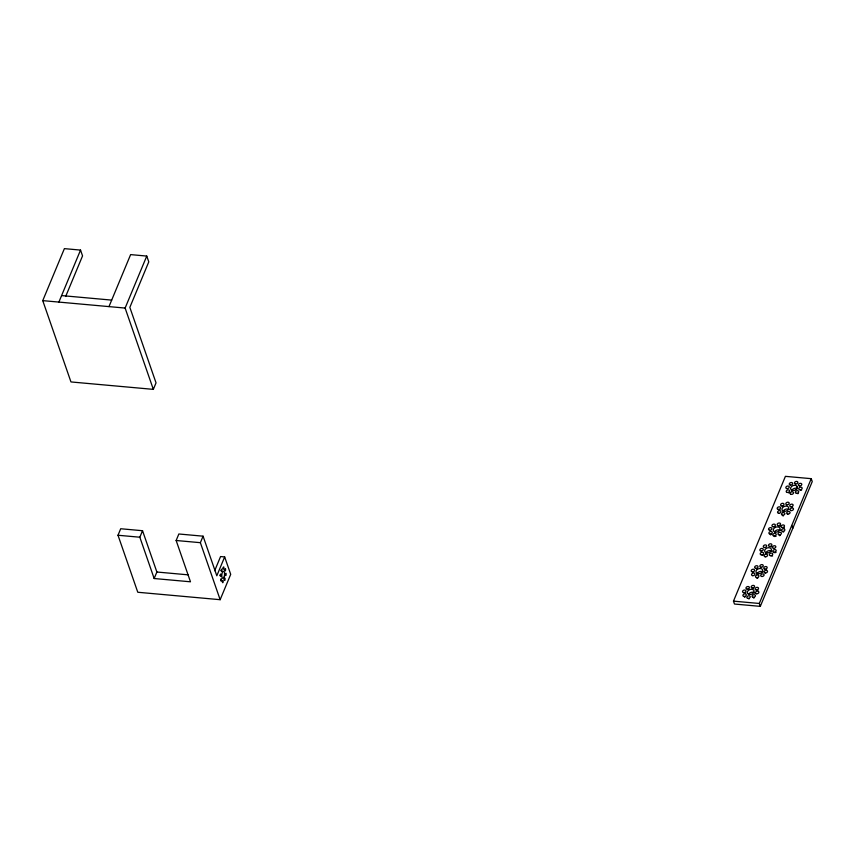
<?xml version="1.0" encoding="UTF-8"?>
<svg xmlns="http://www.w3.org/2000/svg" width="855" height="855" viewBox="0 0 855 855"><rect width="100%" height="100%" fill="white"/><g stroke="black" fill="none" stroke-linecap="round" stroke-linejoin="round"><path stroke-width="1.28" d="M108.98 306.603L130.623 254.608L146.761 256.072L148.781 261.876L129.842 307.373L156.038 382.869L153.334 389.367L70.965 381.939L42.75 300.629L64.392 248.634L80.541 250.088L82.55 255.891L65.664 296.471M58.888 302.082L80.541 250.088M153.334 389.367L125.119 308.067L146.761 256.072M224.662 556.926L230.711 574.346L220.152 599.697L137.783 592.259L118.001 535.251L120.705 528.743L142.539 530.72L156.871 572.016L154.167 578.525L190.483 581.795L176.141 540.499L178.855 533.99L203.073 536.181L216.817 575.778L224.662 556.926L220.569 556.552L214.691 570.691M154.167 578.525L139.835 537.218L142.539 530.72M220.152 599.697L200.369 542.679L203.073 536.181M733.472 601.14L785.414 476.342L811.245 478.672L812.25 481.579L760.309 606.366L734.477 604.036L733.472 601.14L759.293 603.47L760.309 606.366M759.293 603.47L811.245 478.672M61.592 295.584L111.684 300.105M42.75 300.629L125.119 308.067M118.001 535.251L139.835 537.218M176.141 540.499L200.369 542.679M156.871 572.016L188.004 574.827M791.762 525.472L792.767 528.379M771.734 556.103A1.753 1.24 -19.1 0 1 772.61 555.996M765.642 553.602A3.495 2.49 -19.1 0 1 767.929 550.973A3.495 2.49 -19.1 0 1 771.584 551.101M774.737 552.768A1.753 1.24 -19.1 0 1 776.03 552.49M774.32 527.118A1.753 1.24 -19.1 0 1 775.196 527.022M783.062 516.035A1.753 1.24 -19.1 0 1 783.426 515.789M757.477 590.345A1.753 1.24 -19.1 0 1 757.925 590.249M753.629 598.115A1.753 1.24 -19.1 0 1 754.42 597.698M748.798 598.981A1.753 1.24 -19.1 0 1 749.215 598.81M744.502 597.292A1.753 1.24 -19.1 0 1 745.282 596.876M745.368 592.932A1.753 1.24 -19.1 0 1 745.806 592.921M748.349 589.523A1.753 1.24 -19.1 0 1 749.226 589.416M753.127 588.582A1.753 1.24 -19.1 0 1 753.544 588.411M748.488 594.514A3.495 2.49 -19.1 0 1 751.481 592.291A3.495 2.49 -19.1 0 1 754.773 593.178M800.708 490.375A1.753 1.24 -19.1 0 1 801.573 490.097M797.704 493.698A1.753 1.24 -19.1 0 1 798.153 493.602M788.577 492.875A1.753 1.24 -19.1 0 1 789.454 492.779M797.074 486.901A1.753 1.24 -19.1 0 1 796.636 486.912M791.612 491.198A3.495 2.49 -19.1 0 1 793.9 488.568A3.495 2.49 -19.1 0 1 797.565 488.707M782.956 512.006A3.495 2.49 -19.1 0 1 785.243 509.366A3.495 2.49 -19.1 0 1 788.898 509.505M782.56 506.502A1.753 1.24 -19.1 0 1 783.426 506.224M779.14 510.008A1.753 1.24 -19.1 0 1 780.006 509.73M791.687 507.325A1.753 1.24 -19.1 0 1 792.104 507.143M774.47 532.12A3.495 2.49 -19.1 0 1 780.241 530.303M779.097 526.188A1.753 1.24 -19.1 0 1 780.401 525.911M770.473 534.899A1.753 1.24 -19.1 0 1 771.702 534.375M774.769 536.587A1.753 1.24 -19.1 0 1 776.073 536.309M779.6 535.722A1.753 1.24 -19.1 0 1 780.391 535.294M783.447 527.941A1.753 1.24 -19.1 0 1 784.334 527.845M783.02 532.216A1.753 1.24 -19.1 0 1 783.811 531.789M770.857 546.805A1.753 1.24 -19.1 0 1 771.744 546.708M762.607 555.269A1.753 1.24 -19.1 0 1 763.045 555.184M756.985 574.4A3.495 2.49 -19.1 0 1 759.272 571.771A3.495 2.49 -19.1 0 1 762.927 571.899M756.59 568.896A1.753 1.24 -19.1 0 1 757.006 568.714M753.159 572.401A1.753 1.24 -19.1 0 1 753.586 572.23M757.092 578.429A1.753 1.24 -19.1 0 1 757.872 578.012M765.343 569.964A1.753 1.24 -19.1 0 1 766.582 569.451M220.077 575.276C220.996 579.273 221.36 570.916 220.077 575.276M220.569 579.936C221.488 583.933 221.851 575.575 220.569 579.936M221.103 570.392C222.022 574.389 222.386 566.042 221.103 570.392M222.289 581.635C223.208 585.643 223.572 577.285 222.289 581.635M223.037 568.148C223.957 572.145 224.32 563.798 223.037 568.148M224.224 579.401C225.143 583.399 225.506 575.041 224.224 579.401M224.758 569.858C225.677 573.855 226.041 565.497 224.758 569.858M225.25 574.517C226.169 578.514 226.532 570.157 225.25 574.517M796.251 489.455L795.513 489.947A3.495 2.49 -19.1 0 1 790.597 488.526A3.495 2.49 -19.1 0 1 795.364 485.341A3.495 2.49 -19.1 0 1 796.251 489.455M224.01 577.221A3.612 1.357 -84.8 0 0 223.732 571.29A3.612 1.357 -84.8 0 0 221.798 575.949A3.612 1.357 -84.8 0 0 224.01 577.221M787.006 488.622A1.753 1.24 -19.1 0 0 789.218 486.805A1.753 1.24 -19.1 0 0 786.418 486.548A1.753 1.24 -19.1 0 0 787.006 488.622M752.731 575.672A1.753 1.24 -19.1 0 0 754.944 573.844A1.753 1.24 -19.1 0 0 752.144 573.587A1.753 1.24 -19.1 0 0 752.731 575.672M760.993 567.207A1.753 1.24 -19.1 0 0 763.205 565.379A1.753 1.24 -19.1 0 0 760.405 565.123A1.753 1.24 -19.1 0 0 760.993 567.207M764.456 547.51A1.753 1.24 -19.1 0 0 766.657 545.693A1.753 1.24 -19.1 0 0 763.868 545.437A1.753 1.24 -19.1 0 0 764.456 547.51M773.583 548.344A1.753 1.24 -19.1 0 0 775.795 546.516A1.753 1.24 -19.1 0 0 772.995 546.26A1.753 1.24 -19.1 0 0 773.583 548.344M770.526 555.697A1.753 1.24 -19.1 0 0 772.728 553.869A1.753 1.24 -19.1 0 0 769.938 553.613A1.753 1.24 -19.1 0 0 770.526 555.697M775.603 532.109A3.495 2.49 -19.1 0 0 780.027 528.454A3.495 2.49 -19.1 0 0 774.427 527.952A3.495 2.49 -19.1 0 0 775.603 532.109M766.946 552.907A3.495 2.49 -19.1 0 0 771.36 549.252A3.495 2.49 -19.1 0 0 765.77 548.75A3.495 2.49 -19.1 0 0 766.946 552.907M773.946 552.191A1.753 1.24 -19.1 0 0 776.148 550.364A1.753 1.24 -19.1 0 0 773.358 550.107A1.753 1.24 -19.1 0 0 773.946 552.191M790.426 485.116A1.753 1.24 -19.1 0 0 792.638 483.299A1.753 1.24 -19.1 0 0 789.838 483.043A1.753 1.24 -19.1 0 0 790.426 485.116M747.142 589.116A1.753 1.24 -19.1 0 0 749.343 587.289A1.753 1.24 -19.1 0 0 746.554 587.032A1.753 1.24 -19.1 0 0 747.142 589.116M791.292 494.404A1.753 1.24 -19.1 0 0 793.504 492.587A1.753 1.24 -19.1 0 0 790.715 492.33A1.753 1.24 -19.1 0 0 791.292 494.404M755.799 568.319A1.753 1.24 -19.1 0 0 758 566.491A1.753 1.24 -19.1 0 0 755.211 566.234A1.753 1.24 -19.1 0 0 755.799 568.319M773.112 526.712A1.753 1.24 -19.1 0 0 775.325 524.895A1.753 1.24 -19.1 0 0 772.525 524.639A1.753 1.24 -19.1 0 0 773.112 526.712M770.045 534.065A1.753 1.24 -19.1 0 0 772.257 532.248A1.753 1.24 -19.1 0 0 769.468 531.992A1.753 1.24 -19.1 0 0 770.045 534.065M799.917 489.787A1.753 1.24 -19.1 0 0 802.129 487.97A1.753 1.24 -19.1 0 0 799.329 487.713A1.753 1.24 -19.1 0 0 799.917 489.787M761.036 551.026A1.753 1.24 -19.1 0 0 763.237 549.199A1.753 1.24 -19.1 0 0 760.448 548.942A1.753 1.24 -19.1 0 0 761.036 551.026M769.65 546.409A1.753 1.24 -19.1 0 0 771.862 544.582A1.753 1.24 -19.1 0 0 769.062 544.325A1.753 1.24 -19.1 0 0 769.65 546.409M744.074 596.469A1.753 1.24 -19.1 0 0 746.287 594.642A1.753 1.24 -19.1 0 0 743.487 594.385A1.753 1.24 -19.1 0 0 744.074 596.469M761.869 576.494A1.753 1.24 -19.1 0 0 764.071 574.667A1.753 1.24 -19.1 0 0 761.281 574.41A1.753 1.24 -19.1 0 0 761.869 576.494M779.183 534.899A1.753 1.24 -19.1 0 0 781.385 533.071A1.753 1.24 -19.1 0 0 778.595 532.815A1.753 1.24 -19.1 0 0 779.183 534.899M773.978 536A1.753 1.24 -19.1 0 0 776.19 534.183A1.753 1.24 -19.1 0 0 773.39 533.926A1.753 1.24 -19.1 0 0 773.978 536M756.664 577.606A1.753 1.24 -19.1 0 0 758.877 575.778A1.753 1.24 -19.1 0 0 756.077 575.522A1.753 1.24 -19.1 0 0 756.664 577.606M748.007 598.404A1.753 1.24 -19.1 0 0 750.22 596.576A1.753 1.24 -19.1 0 0 747.42 596.32A1.753 1.24 -19.1 0 0 748.007 598.404M764.926 569.141A1.753 1.24 -19.1 0 0 767.138 567.314A1.753 1.24 -19.1 0 0 764.338 567.057A1.753 1.24 -19.1 0 0 764.926 569.141M749.632 594.503A3.495 2.49 -19.1 0 0 754.046 590.858A3.495 2.49 -19.1 0 0 748.456 590.345A3.495 2.49 -19.1 0 0 749.632 594.503M782.635 515.202A1.753 1.24 -19.1 0 0 784.847 513.385A1.753 1.24 -19.1 0 0 782.047 513.128A1.753 1.24 -19.1 0 0 782.635 515.202M786.963 504.803A1.753 1.24 -19.1 0 0 789.176 502.986A1.753 1.24 -19.1 0 0 786.376 502.729A1.753 1.24 -19.1 0 0 786.963 504.803M743.711 592.622A1.753 1.24 -19.1 0 0 745.923 590.794A1.753 1.24 -19.1 0 0 743.134 590.538A1.753 1.24 -19.1 0 0 743.711 592.622M752.336 588.005A1.753 1.24 -19.1 0 0 754.548 586.177A1.753 1.24 -19.1 0 0 751.748 585.921A1.753 1.24 -19.1 0 0 752.336 588.005M756.269 589.939A1.753 1.24 -19.1 0 0 758.481 588.112A1.753 1.24 -19.1 0 0 755.681 587.855A1.753 1.24 -19.1 0 0 756.269 589.939M756.632 593.787A1.753 1.24 -19.1 0 0 758.834 591.959A1.753 1.24 -19.1 0 0 756.044 591.703A1.753 1.24 -19.1 0 0 756.632 593.787M753.202 597.292A1.753 1.24 -19.1 0 0 755.414 595.465A1.753 1.24 -19.1 0 0 752.624 595.219A1.753 1.24 -19.1 0 0 753.202 597.292M752.379 571.824A1.753 1.24 -19.1 0 0 754.58 569.996A1.753 1.24 -19.1 0 0 751.791 569.74A1.753 1.24 -19.1 0 0 752.379 571.824M765.289 572.989A1.753 1.24 -19.1 0 0 767.491 571.161A1.753 1.24 -19.1 0 0 764.701 570.905A1.753 1.24 -19.1 0 0 765.289 572.989M758.289 573.705A3.495 2.49 -19.1 0 0 762.703 570.05A3.495 2.49 -19.1 0 0 757.113 569.548A3.495 2.49 -19.1 0 0 758.289 573.705M765.321 556.808A1.753 1.24 -19.1 0 0 767.534 554.981A1.753 1.24 -19.1 0 0 764.733 554.724A1.753 1.24 -19.1 0 0 765.321 556.808M761.388 554.874A1.753 1.24 -19.1 0 0 763.601 553.046A1.753 1.24 -19.1 0 0 760.8 552.79A1.753 1.24 -19.1 0 0 761.388 554.874M769.692 530.218A1.753 1.24 -19.1 0 0 771.894 528.401A1.753 1.24 -19.1 0 0 769.105 528.144A1.753 1.24 -19.1 0 0 769.692 530.218M778.307 525.601A1.753 1.24 -19.1 0 0 780.519 523.784A1.753 1.24 -19.1 0 0 777.719 523.527A1.753 1.24 -19.1 0 0 778.307 525.601M782.24 527.535A1.753 1.24 -19.1 0 0 784.452 525.718A1.753 1.24 -19.1 0 0 781.652 525.462A1.753 1.24 -19.1 0 0 782.24 527.535M782.603 531.383A1.753 1.24 -19.1 0 0 784.815 529.566A1.753 1.24 -19.1 0 0 782.015 529.309A1.753 1.24 -19.1 0 0 782.603 531.383M787.84 514.09A1.753 1.24 -19.1 0 0 790.041 512.273A1.753 1.24 -19.1 0 0 787.252 512.017A1.753 1.24 -19.1 0 0 787.84 514.09M791.26 510.585A1.753 1.24 -19.1 0 0 793.472 508.768A1.753 1.24 -19.1 0 0 790.672 508.511A1.753 1.24 -19.1 0 0 791.26 510.585M790.896 506.737A1.753 1.24 -19.1 0 0 793.109 504.92A1.753 1.24 -19.1 0 0 790.309 504.664A1.753 1.24 -19.1 0 0 790.896 506.737M781.769 505.914A1.753 1.24 -19.1 0 0 783.982 504.097A1.753 1.24 -19.1 0 0 781.181 503.841A1.753 1.24 -19.1 0 0 781.769 505.914M778.349 509.42A1.753 1.24 -19.1 0 0 780.551 507.603A1.753 1.24 -19.1 0 0 777.761 507.346A1.753 1.24 -19.1 0 0 778.349 509.42M778.702 513.267A1.753 1.24 -19.1 0 0 780.914 511.45A1.753 1.24 -19.1 0 0 778.125 511.194A1.753 1.24 -19.1 0 0 778.702 513.267M784.259 511.301A3.495 2.49 -19.1 0 0 788.684 507.656A3.495 2.49 -19.1 0 0 783.095 507.154A3.495 2.49 -19.1 0 0 784.259 511.301M787.37 492.469A1.753 1.24 -19.1 0 0 789.571 490.652A1.753 1.24 -19.1 0 0 786.782 490.396A1.753 1.24 -19.1 0 0 787.37 492.469M795.62 484.005A1.753 1.24 -19.1 0 0 797.833 482.188A1.753 1.24 -19.1 0 0 795.043 481.931A1.753 1.24 -19.1 0 0 795.62 484.005M799.553 485.939A1.753 1.24 -19.1 0 0 801.766 484.122A1.753 1.24 -19.1 0 0 798.965 483.866A1.753 1.24 -19.1 0 0 799.553 485.939M796.497 493.292A1.753 1.24 -19.1 0 0 798.709 491.475A1.753 1.24 -19.1 0 0 795.909 491.219A1.753 1.24 -19.1 0 0 796.497 493.292"/></g></svg>
